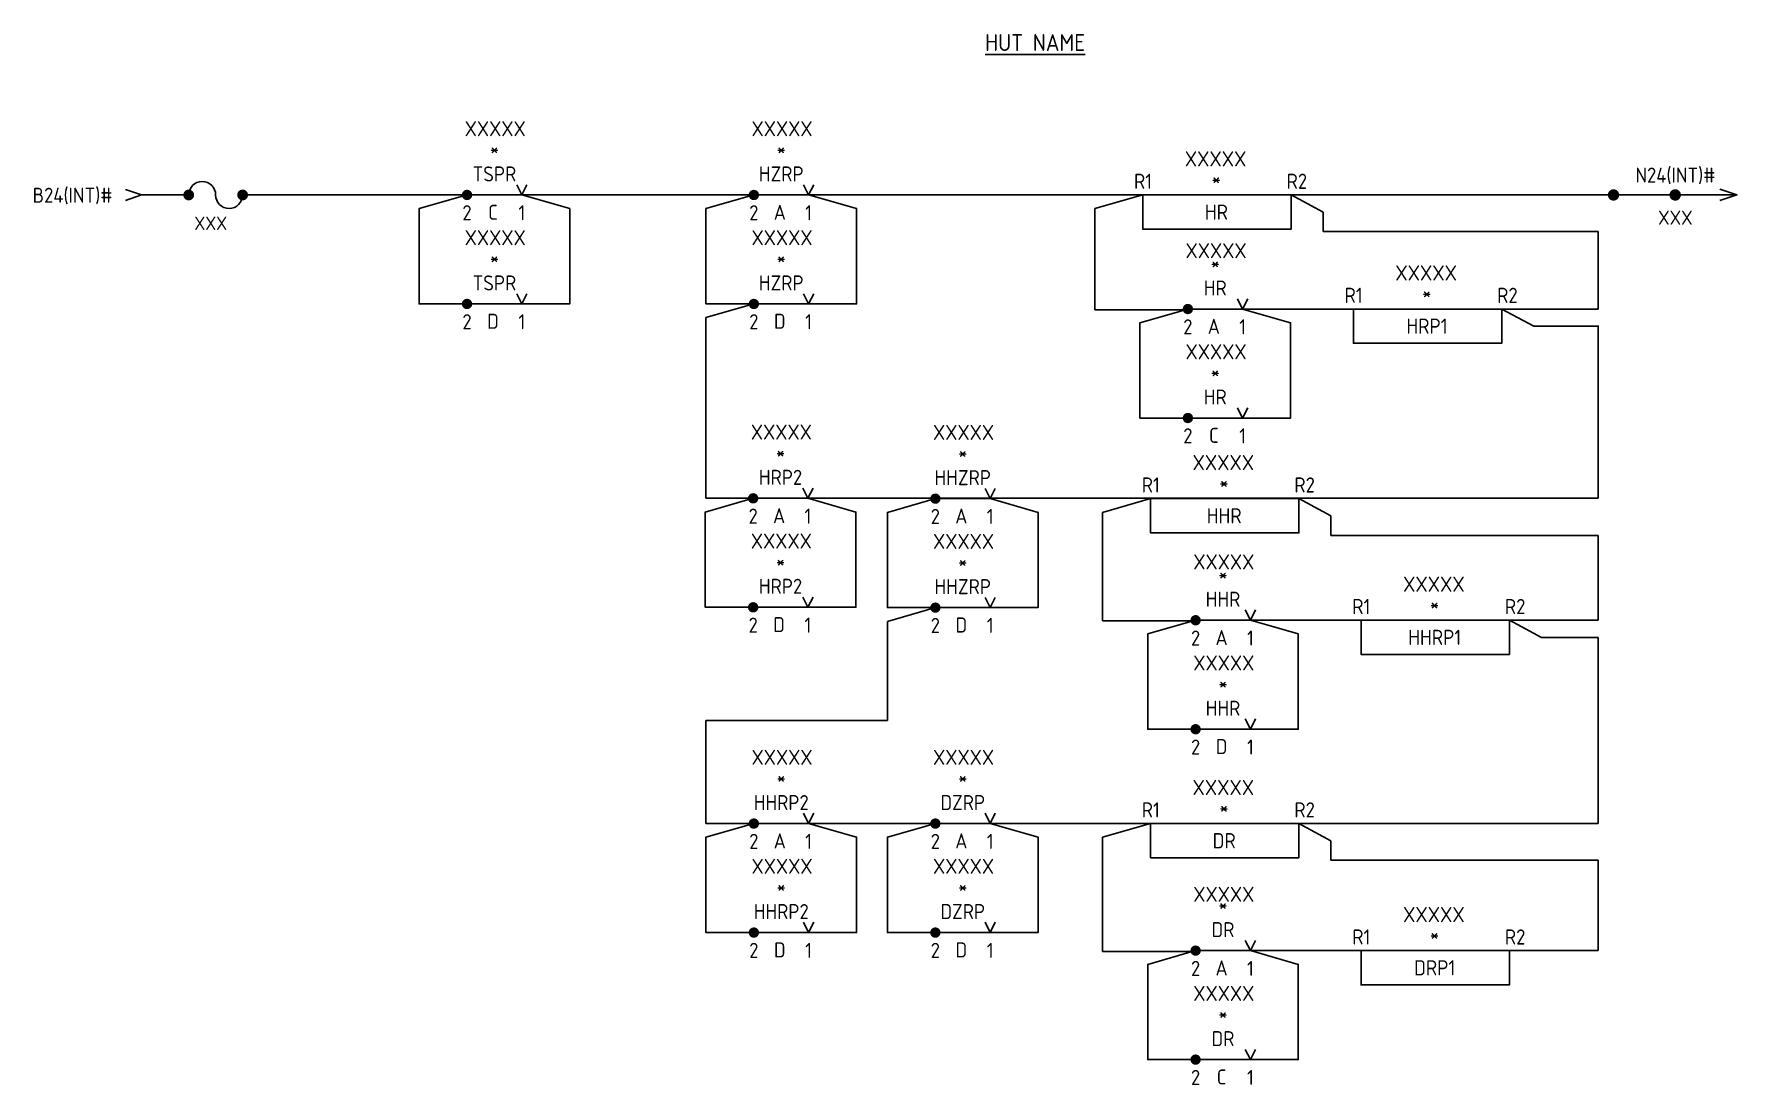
# Model space of a CAD drawing. Header units: millimetres. Extents: x 73 to 322, y 130 to 284.
import ezdxf
from ezdxf.enums import TextEntityAlignment as Align

# ---------------------------------------------------------------- set-up
doc = ezdxf.new("R2010")
doc.units = ezdxf.units.MM
doc.header["$MEASUREMENT"] = 0
doc.layers.add('FUZEBLOCK.INSERT', color=7, linetype='Continuous')
doc.layers.add('FUZEENDBLOCK.INSERT', color=7, linetype='Continuous')
doc.styles.add('ISOCP', font='isocp.shx')
doc.styles.add('isocp.shx', font='isocp.shx')

# ---------------------------------------------------------------- blocks, each defined once
blk = doc.blocks.new('FUZEENDBLOCK')
blk.add_line((0, 0), (21.75, 0))
at = {"const_width": 1}
for points in [[(10.37, 0, -1), (11.38, 0, -1)], [(21.25, 0, -1), (22.25, 0, -1)]]:
    blk.add_lwpolyline(points, format="xyb", close=True, dxfattribs=at)
blk.add_polyline3d([(3, 1, 0), (0, 0, 0), (3, -1, 0)])
at = {"style": 'isocp.shx'}
for tag, p in [('VOLT', (10.85, 3.5, 1)), ('FTOT', (10.85, -4, 1))]:
    blk.add_attdef(tag, text='', height=2.5, dxfattribs=at).set_placement(p, align=Align.MIDDLE_CENTER)
blk = doc.blocks.new('FUZEBLOCK')
blk.add_line((3, 0), (11, 0))
at = {"const_width": 1}
for points in [[(11.25, 0, -1), (12.25, 0, -1)], [(21.25, 0, -1), (22.25, 0, -1)]]:
    blk.add_lwpolyline(points, format="xyb", close=True, dxfattribs=at)
blk.add_polyline3d([(0, 1, 0), (3, 0, 0), (0, -1, 0)])
for centre, start, end in [((14.25, 0), 0, 180), ((19.25, 0), 180, 0)]:
    blk.add_arc(centre, 2.5, start, end)
at = {"style": 'isocp.shx'}
for tag, p in [('VOLT', (2.68, 4, 1)), ('FUSEVALUE', (16.68, 4, 1)), ('FTOT', (7, -4, 1))]:
    blk.add_attdef(tag, text='', height=2.5, dxfattribs=at).set_placement(p, align=Align.MIDDLE_CENTER)
blk = doc.blocks.new('Front_Contact')
at = {"color": 0, "const_width": 0.75}
blk.add_lwpolyline([(-0.38, 0, 1), (0.38, 0, 1)], format="xyb", close=True, dxfattribs=at)
at = {"color": 0}
for points in [[(8, 0), (0, 0)], [(8.75, 1.5), (8, 0), (7.25, 1.5)]]:
    blk.add_lwpolyline(points, dxfattribs=at)
at = {"style": 'ISOCP'}
for tag, p in [('R(POS)', (4.12, 9.68)), ('S_NAME', (4, 6.75)), ('R_NAME', (4, 3.07)), ('C', (3.79, -2.53))]:
    blk.add_attdef(tag, text='', height=2.2, dxfattribs=at).set_placement(p, align=Align.MIDDLE_CENTER)
at = {"color": 0, "style": 'ISOCP'}
for tag, p in [('A', (0, -1.5)), ('F', (8, -1.5))]:
    blk.add_attdef(tag, text='', height=2.2, dxfattribs=at).set_placement(p, align=Align.TOP_CENTER)
at = {"style": 'ISOCP', "flags": 5}
for tag, p in [('WIRING', (3.54, -5.75)), ('DOC', (3.85, -9.48))]:
    blk.add_attdef(tag, text='', height=2, dxfattribs=at).set_placement(p, align=Align.MIDDLE_CENTER)
blk = doc.blocks.new('Relay_Coil')
at = {"color": 0}
blk.add_lwpolyline([(-21.66, 0), (0, 0), (0, -5), (-21.66, -5)], close=True, dxfattribs=at)
at = {"style": 'ISOCP'}
blk.add_attdef('R(POS)', text='', height=2.22, dxfattribs=at).set_placement((-11.03, 5.27), align=Align.MIDDLE_CENTER)
at = {"color": 0, "style": 'ISOCP'}
for tag, p in [('L+', (-21.63, 2)), ('S_NAME', (-10.94, 2.38)), ('L-', (0.84, 2)), ('R_NAME', (-10.91, -2.5))]:
    blk.add_attdef(tag, text='', height=2.22, dxfattribs=at).set_placement(p, align=Align.MIDDLE_CENTER)
at = {"style": 'ISOCP', "flags": 5}
for tag, p in [('WIRING', (-10.58, -7.07)), ('DOC', (-10.28, -10.8))]:
    blk.add_attdef(tag, text='', height=2, dxfattribs=at).set_placement(p, align=Align.MIDDLE_CENTER)

msp = doc.modelspace()

# ---------------------------------------------------------------- linework, layer by layer
for p, q in [((103.44, 260.4), (178.11, 260.4)), ((186.11, 260.4), (237.02, 260.4)), ((234.92, 260.4), (227.92, 258.4)), ((256.58, 260.4), (303.25, 260.4)), ((261.27, 257.9), (256.58, 260.4)), ((227.92, 258.4), (227.92, 243.63)), ((261.27, 257.9), (261.27, 255.04)), ((301.43, 255.04), (261.27, 255.04)), ((301.43, 243.74), (301.43, 255.04)), ((178.11, 244.48), (171.11, 242.48)), ((249.5, 243.74), (265.67, 243.74)), ((287.33, 243.74), (301.43, 243.74)), ((292.02, 241.24), (287.33, 243.74)), ((171.11, 242.48), (171.11, 216.09)), ((241.14, 243.63), (227.92, 243.63)), ((292.02, 241.24), (301.5, 241.24)), ((301.43, 216.09), (301.43, 241.24)), ((171.11, 216.09), (301.43, 216.09)), ((236.05, 216.04), (229.05, 214.04)), ((229.05, 214.04), (229.05, 198.18)), ((262.4, 213.54), (257.71, 216.04)), ((262.4, 213.54), (262.4, 210.68)), ((301.43, 210.68), (262.4, 210.68)), ((301.43, 198.28), (301.43, 210.68)), ((197.62, 198.12), (204.62, 200.12)), ((197.62, 198.12), (197.62, 183.66)), ((242.27, 198.18), (229.05, 198.18)), ((250.63, 198.28), (266.8, 198.28)), ((288.46, 198.28), (301.43, 198.28)), ((293.15, 195.78), (288.46, 198.28)), ((293.15, 195.78), (301.43, 195.78)), ((301.43, 168.58), (301.43, 195.78)), ((171.11, 168.58), (171.11, 183.66)), ((197.62, 183.66), (171.11, 183.66)), ((171.11, 168.58), (178.11, 168.58)), ((186.11, 168.58), (204.62, 168.58)), ((212.62, 168.58), (236.05, 168.58)), ((236.05, 168.58), (229.05, 166.58)), ((257.71, 168.58), (301.43, 168.58)), ((262.4, 166.08), (257.71, 168.58)), ((229.05, 166.58), (229.05, 149.92)), ((262.4, 166.08), (262.4, 163.22)), ((301.43, 163.22), (262.4, 163.22)), ((301.43, 150.02), (301.43, 163.22)), ((242.27, 149.92), (229.05, 149.92)), ((250.63, 150.02), (266.8, 150.02)), ((288.46, 150.02), (301.43, 150.02))]:
    msp.add_line(p, q)
for points in [[(136.22, 260.4), (129.22, 258.4), (129.22, 244.48), (151.22, 244.48), (151.22, 258.4), (144.22, 260.4)], [(178.11, 260.4), (171.11, 258.4), (171.11, 244.48), (193.11, 244.48), (193.11, 258.4), (186.11, 260.4)], [(241.5, 243.74), (234.5, 241.74), (234.5, 227.82), (256.5, 227.82), (256.5, 241.74), (249.5, 243.74)], [(178.01, 216.09), (171.01, 214.09), (171.01, 200.17), (193.01, 200.17), (193.01, 214.09), (186.01, 216.09)], [(204.62, 216.04), (197.62, 214.04), (197.62, 200.12), (219.62, 200.12), (219.62, 214.04), (212.62, 216.04)], [(242.63, 198.28), (235.63, 196.28), (235.63, 182.36), (257.63, 182.36), (257.63, 196.28), (250.63, 198.28)], [(178.11, 168.58), (171.11, 166.58), (171.11, 152.66), (193.11, 152.66), (193.11, 166.58), (186.11, 168.58)], [(204.62, 168.58), (197.62, 166.58), (197.62, 152.66), (219.62, 152.66), (219.62, 166.58), (212.62, 168.58)], [(242.63, 150.02), (235.63, 148.02), (235.63, 134.1), (257.63, 134.1), (257.63, 148.02), (250.63, 150.02)]]:
    msp.add_lwpolyline(points)

# ---------------------------------------------------------------- block references
for name, p, values in [('Front_Contact', (136.22, 260.4), {'S_NAME': '*', 'R_NAME': 'TSPR', 'A': '2', 'F': '1', 'C': 'C', 'R(POS)': 'XXXXX'}), ('Front_Contact', (178.11, 260.4), {'S_NAME': '*', 'R_NAME': 'HZRP', 'A': '2', 'F': '1', 'C': 'A', 'R(POS)': 'XXXXX'}), ('Relay_Coil', (256.58, 260.4), {'S_NAME': '*', 'R_NAME': 'HR', 'L+': 'R1', 'L-': 'R2', 'R(POS)': 'XXXXX'}), ('Front_Contact', (136.22, 244.48), {'S_NAME': '*', 'R_NAME': 'TSPR', 'A': '2', 'F': '1', 'C': 'D', 'R(POS)': 'XXXXX'}), ('Front_Contact', (178.11, 244.48), {'S_NAME': '*', 'R_NAME': 'HZRP', 'A': '2', 'F': '1', 'C': 'D', 'R(POS)': 'XXXXX'}), ('Relay_Coil', (287.33, 243.74), {'S_NAME': '*', 'R_NAME': 'HRP1', 'L+': 'R1', 'L-': 'R2', 'R(POS)': 'XXXXX'}), ('Front_Contact', (241.5, 227.82), {'S_NAME': '*', 'R_NAME': 'HR', 'A': '2', 'F': '1', 'C': 'C', 'R(POS)': 'XXXXX'}), ('Front_Contact', (178.01, 216.09), {'S_NAME': '*', 'R_NAME': 'HRP2', 'A': '2', 'F': '1', 'C': 'A', 'R(POS)': 'XXXXX'}), ('Front_Contact', (204.62, 216.04), {'S_NAME': '*', 'R_NAME': 'HHZRP', 'A': '2', 'F': '1', 'C': 'A', 'R(POS)': 'XXXXX'}), ('Relay_Coil', (257.71, 216.04), {'S_NAME': '*', 'R_NAME': 'HHR', 'L+': 'R1', 'L-': 'R2', 'R(POS)': 'XXXXX'}), ('Front_Contact', (178.01, 200.17), {'S_NAME': '*', 'R_NAME': 'HRP2', 'A': '2', 'F': '1', 'C': 'D', 'R(POS)': 'XXXXX'}), ('Front_Contact', (204.62, 200.12), {'S_NAME': '*', 'R_NAME': 'HHZRP', 'A': '2', 'F': '1', 'C': 'D', 'R(POS)': 'XXXXX'}), ('Relay_Coil', (288.46, 198.28), {'S_NAME': '*', 'R_NAME': 'HHRP1', 'L+': 'R1', 'L-': 'R2', 'R(POS)': 'XXXXX'}), ('Front_Contact', (242.63, 182.36), {'S_NAME': '*', 'R_NAME': 'HHR', 'A': '2', 'F': '1', 'C': 'D', 'R(POS)': 'XXXXX'}), ('Front_Contact', (178.11, 168.58), {'S_NAME': '*', 'R_NAME': 'HHRP2', 'A': '2', 'F': '1', 'C': 'A', 'R(POS)': 'XXXXX'}), ('Front_Contact', (204.62, 168.58), {'S_NAME': '*', 'R_NAME': 'DZRP', 'A': '2', 'F': '1', 'C': 'A', 'R(POS)': 'XXXXX'}), ('Relay_Coil', (257.71, 168.58), {'S_NAME': '*', 'R_NAME': 'DR', 'L+': 'R1', 'L-': 'R2', 'R(POS)': 'XXXXX'}), ('Front_Contact', (178.11, 152.66), {'S_NAME': '*', 'R_NAME': 'HHRP2', 'A': '2', 'F': '1', 'C': 'D', 'R(POS)': 'XXXXX'}), ('Front_Contact', (204.62, 152.66), {'S_NAME': '*', 'R_NAME': 'DZRP', 'A': '2', 'F': '1', 'C': 'D', 'R(POS)': 'XXXXX'}), ('Relay_Coil', (288.46, 150.02), {'S_NAME': '*', 'R_NAME': 'DRP1', 'L+': 'R1', 'L-': 'R2', 'R(POS)': 'XXXXX'}), ('Front_Contact', (242.63, 134.1), {'S_NAME': '*', 'R_NAME': 'DR', 'A': '2', 'F': '1', 'C': 'C', 'R(POS)': 'XXXXX'})]:
    msp.add_blockref(name, p).add_auto_attribs(values)
ref = msp.add_blockref('Front_Contact', (241.5, 243.74))
ref.add_attrib('S_NAME', '*', dxfattribs={"height": 2.2, "style": 'ISOCP'}).set_placement((245.5, 250.49), align=Align.MIDDLE_CENTER)
ref.add_attrib('R_NAME', 'HR', dxfattribs={"height": 2.2, "style": 'ISOCP'}).set_placement((245.5, 246.81), align=Align.MIDDLE_CENTER)
ref.add_attrib('A', '2', dxfattribs={"color": 0, "height": 2.2, "style": 'ISOCP'}).set_placement((241.5, 242.24), align=Align.TOP_CENTER)
ref.add_attrib('F', '1', dxfattribs={"color": 0, "height": 2.2, "style": 'ISOCP'}).set_placement((249.5, 242.24), align=Align.TOP_CENTER)
ref.add_attrib('C', 'A', dxfattribs={"height": 2.2, "style": 'ISOCP'}).set_placement((245.29, 241.21), align=Align.MIDDLE_CENTER)
ref.add_attrib('R(POS)', 'XXXXX', dxfattribs={"height": 2.2, "style": 'ISOCP'}).set_placement((245.62, 252.26), align=Align.MIDDLE_CENTER)
ref = msp.add_blockref('Front_Contact', (242.63, 198.28))
ref.add_attrib('S_NAME', '*', dxfattribs={"height": 2.2, "style": 'ISOCP'}).set_placement((246.63, 205.03), align=Align.MIDDLE_CENTER)
ref.add_attrib('R_NAME', 'HHR', dxfattribs={"height": 2.2, "style": 'ISOCP'}).set_placement((246.63, 201.35), align=Align.MIDDLE_CENTER)
ref.add_attrib('A', '2', dxfattribs={"color": 0, "height": 2.2, "style": 'ISOCP'}).set_placement((242.63, 196.78), align=Align.TOP_CENTER)
ref.add_attrib('F', '1', dxfattribs={"color": 0, "height": 2.2, "style": 'ISOCP'}).set_placement((250.63, 196.78), align=Align.TOP_CENTER)
ref.add_attrib('C', 'A', dxfattribs={"height": 2.2, "style": 'ISOCP'}).set_placement((246.42, 195.75), align=Align.MIDDLE_CENTER)
ref.add_attrib('R(POS)', 'XXXXX', dxfattribs={"height": 2.2, "style": 'ISOCP'}).set_placement((246.75, 206.8), align=Align.MIDDLE_CENTER)
ref = msp.add_blockref('Front_Contact', (242.63, 150.02))
ref.add_attrib('S_NAME', '*', dxfattribs={"height": 2.2, "style": 'ISOCP'}).set_placement((246.63, 156.77), align=Align.MIDDLE_CENTER)
ref.add_attrib('R_NAME', 'DR', dxfattribs={"height": 2.2, "style": 'ISOCP'}).set_placement((246.63, 153.09), align=Align.MIDDLE_CENTER)
ref.add_attrib('A', '2', dxfattribs={"color": 0, "height": 2.2, "style": 'ISOCP'}).set_placement((242.63, 148.52), align=Align.TOP_CENTER)
ref.add_attrib('F', '1', dxfattribs={"color": 0, "height": 2.2, "style": 'ISOCP'}).set_placement((250.63, 148.52), align=Align.TOP_CENTER)
ref.add_attrib('C', 'A', dxfattribs={"height": 2.2, "style": 'ISOCP'}).set_placement((246.42, 147.49), align=Align.MIDDLE_CENTER)
ref.add_attrib('R(POS)', 'XXXXX', dxfattribs={"height": 2.2, "style": 'ISOCP'}).set_placement((246.75, 158.25), align=Align.MIDDLE_CENTER)
at = {"layer": 'FUZEBLOCK.INSERT', "color": 0}
ref = msp.add_blockref('FUZEBLOCK', (86.32, 260.4), dxfattribs=dict(at, xscale=0.7872948906471412, yscale=0.7872948906471412, zscale=0.7872948906471412))
ref.add_attrib('VOLT', 'B24(INT)#', dxfattribs={"layer": '0', "height": 2.2, "style": 'isocp.shx'}).set_placement((78.6, 260.36, 0.79), align=Align.MIDDLE_CENTER)
ref.add_attrib('FTOT', 'XXX', dxfattribs={"layer": '0', "height": 1.968, "style": 'isocp.shx'}).set_placement((98.79, 256.27, 0.79), align=Align.MIDDLE_CENTER)
at = {"layer": 'FUZEENDBLOCK.INSERT', "color": 0}
ref = msp.add_blockref('FUZEENDBLOCK', (321.69, 260.4), dxfattribs=dict(at, xscale=-0.828712428019576, yscale=0.828712428019576, zscale=0.828712428019576))
ref.add_attrib('VOLT', 'N24(INT)#', dxfattribs={"layer": '0', "height": 2.2, "style": 'isocp.shx'}).set_placement((312.7, 263.3, 0.83), align=Align.MIDDLE_CENTER)
ref.add_attrib('FTOT', 'XXX', dxfattribs={"layer": '0', "height": 2.072, "style": 'isocp.shx'}).set_placement((312.7, 257.08, 0.83), align=Align.MIDDLE_CENTER)

# ---------------------------------------------------------------- texts
at = {"insert": (219.18, 282.66), "char_height": 2.464, "width": 24.0209, "attachment_point": 5, "style": 'ISOCP'}
msp.add_mtext('{\\LHUT NAME}', dxfattribs=at)

doc.saveas('drawing.dxf')
